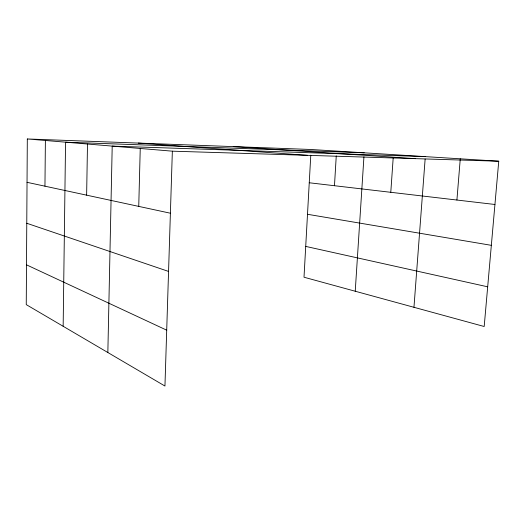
<?xml version="1.0" encoding="UTF-8"?>
<svg xmlns="http://www.w3.org/2000/svg" width="525" height="525" viewBox="0 0 525 525"><rect width="100%" height="100%" fill="white"/><g stroke="black" fill="none" stroke-linecap="round" stroke-linejoin="round"><path stroke-width="0.79" d="M27.313 138.961L26.25 304.618L164.948 386.039L172.351 151.174L27.313 138.961L311.095 149.494L498.75 161.214L484.188 326.504L304.008 277.226L310.78 155.177M44.953 186.185L45.393 140.483M63.157 326.281L65.559 142.183L364.192 152.814M86.632 195.162L87.491 144.027M107.848 352.518L112.206 146.107L425.309 156.627M138.744 206.397L140.247 148.47M334.471 185.712L336.256 155.918M355.235 291.237L363.937 156.824M390.784 192.301L393.192 157.841M413.962 307.302L425.132 159.036M456.914 200.032L460.267 158.812M172.351 151.174L498.75 161.214M233.257 146.606L415.393 158.648M138.252 143.082L307.578 155.334M309.245 182.766L494.937 204.481M307.499 214.285L491.341 245.332M27.038 182.319L170.395 213.216M305.714 246.402L487.686 286.814M26.775 223.263L168.558 271.425M26.506 264.836L166.707 330.173"/></g></svg>
